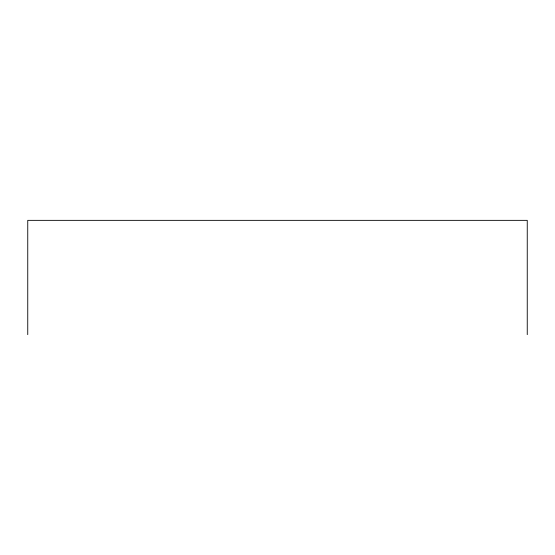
<?xml version="1.0" encoding="UTF-8"?>
<svg xmlns="http://www.w3.org/2000/svg" width="555" height="555" viewBox="0 0 555 555"><rect width="100%" height="100%" fill="white"/><g stroke="black" fill="none" stroke-linecap="round" stroke-linejoin="round"><path stroke-width="0.83" d="M527.25 334.644L527.25 220.356L27.75 220.356L27.75 334.644"/></g></svg>
